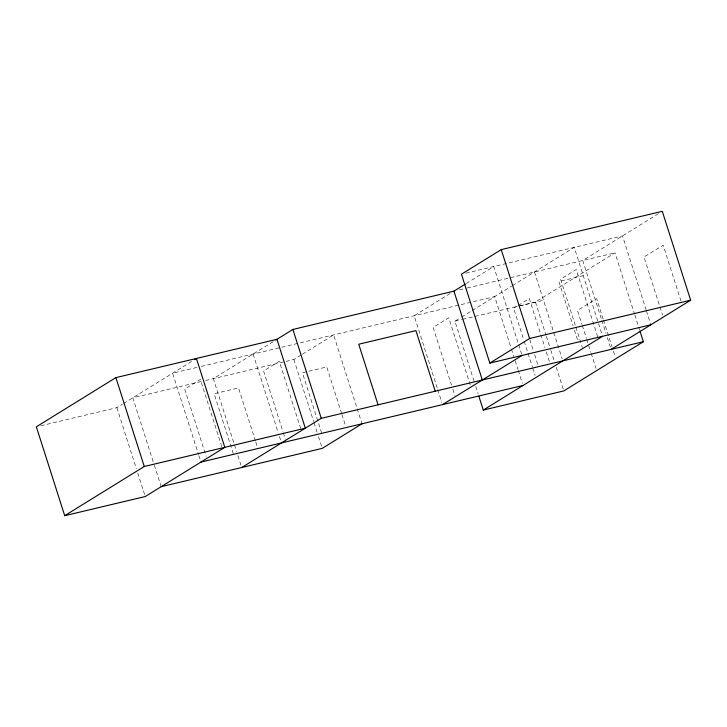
<?xml version="1.0" encoding="UTF-8"?>
<svg xmlns="http://www.w3.org/2000/svg" width="727" height="727" viewBox="0 0 727 727"><rect width="100%" height="100%" fill="white"/><g stroke="black" fill="none" stroke-linecap="round" stroke-linejoin="round"><path stroke-width="0.55" stroke-dasharray="3.63 2.73" d="M40.767 425.768L116.874 407.665L122.627 404.103M123.581 403.512L192.619 360.819M273.143 341.663L213.338 378.658L236.575 451.467M205.614 380.494L293.862 359.502L301.441 354.812M302.387 354.231L333.638 334.902L356.875 407.711M450.158 293.49L414.163 315.745L437.4 388.563M466.252 283.53L493.724 266.545L521.741 354.349M474.049 381.157L454.911 321.198L460.664 317.635M461.627 317.045L471.205 311.12M472.168 310.529L511.735 286.047M512.426 285.629L574.248 247.389L601.929 334.12M658.498 213.647L582.727 260.511L601.529 319.407M517.324 305.994L513.644 308.275L523.858 340.272M518.242 305.431L529.292 298.597L544.95 347.66M518.896 305.976L535.436 302.041L614.997 252.842L634.471 313.873M465.871 273.161L622.512 235.912L646.085 309.793M459.455 289.828L466.08 288.255M467.179 287.992L614.997 252.842M196.863 367.435L172.59 373.205L198.562 454.584M201.27 366.381L494.687 296.598L511.09 347.997M583.272 275.678L558.909 281.467L573.067 325.832M201.206 381.539L132.814 397.805L153.997 464.199M454.911 321.198L461.536 319.626M462.636 319.362L517.788 306.24M520.187 305.822L543.496 300.278M680.981 301.023L663.16 245.181L644.013 257.022L662.524 315.009M646.43 310.865L650.529 323.715M634.816 314.945L639.596 329.94M603.146 319.008L596.64 298.606L577.492 310.438L581.945 324.406M603.492 320.08L612.061 346.924M613.434 351.223L615.142 356.593M601.865 320.48L605.973 333.329M607.336 337.61L610.753 348.315M597.685 336.755L576.238 269.553L560.599 279.232L575.575 326.169M582.291 325.478L586.407 338.364M586.744 339.436L590.86 352.322M591.205 353.404L596.004 368.435M575.911 327.232L582.382 347.497M574.448 330.158L578.247 342.063M534.472 271.989L562.153 358.729M535.436 302.041L546.032 335.238M546.377 336.31L550.475 349.16M550.821 350.232L554.238 360.937M556.282 367.362L563.807 390.917M546.313 351.932L549.712 362.6M529.838 339.618L533.282 350.432M534.663 354.758L538.116 365.581M524.194 341.336L532.364 366.944M532.709 368.007L535.09 375.477M511.435 349.06L513.825 356.557M515.198 360.837L517.933 369.407M518.269 370.479L522.368 383.329M475.758 386.519L478.148 394.007M470.205 384.947L448.759 317.754L433.119 327.423L451.503 385.028M452.857 389.29L454.902 395.688M437.745 389.636L441.843 402.485M357.221 408.783L361.664 422.705M341.617 413.49L326.768 366.962L302.405 372.76L321.743 433.356M341.963 414.572L345.761 426.476M293.862 359.502L313.682 421.605M314.028 422.678L317.099 432.32M318.471 436.6L321.888 447.305M300.687 428.494L279.241 361.292L263.592 370.97L283.003 431.774M283.339 432.838L285.384 439.235M253.114 354.049L278.059 432.22M279.432 436.5L281.14 441.852M255.45 440.971L238.529 387.954L214.165 393.752L233.503 454.339M255.795 442.052L257.522 447.459M237.947 455.747L241.364 466.461M221.79 446.642L200.343 379.439L184.694 389.118L206.141 456.32M198.907 455.656L200.952 462.081M154.342 465.271L160.831 485.609M116.874 407.665L136.358 468.697M137.721 472.986L144.9 495.469"/><path stroke-width="1.09" d="M64.712 515.688L144.273 466.489L305.322 428.185L276.96 339.309L115.902 377.613L36.35 426.813L64.712 515.688L145.236 496.541L224.797 447.332L196.426 358.456L194.518 359.647M275.842 339.991L292.89 329.449L453.948 291.145L465.307 284.112M611.098 349.387L690.65 300.187L662.288 211.312L501.239 249.615L461.454 274.215L489.825 363.091L650.874 324.787M241.7 467.534L321.261 418.325L643.359 341.717L639.942 331.003M362.001 423.777L322.225 448.377L161.176 486.681M489.825 363.091L529.601 338.491L690.65 300.187M442.534 404.621L522.086 355.421M478.839 396.151L483.273 410.073L602.61 336.265M643.359 341.717L563.807 390.917L483.273 410.073M200.952 462.081L523.058 385.474M501.239 249.615L529.601 338.491M453.948 291.145L482.31 380.021M435.237 391.217L415.899 330.621L358.729 344.225L378.067 404.812M292.89 329.449L321.261 418.325M115.902 377.613L144.273 466.489"/></g></svg>
